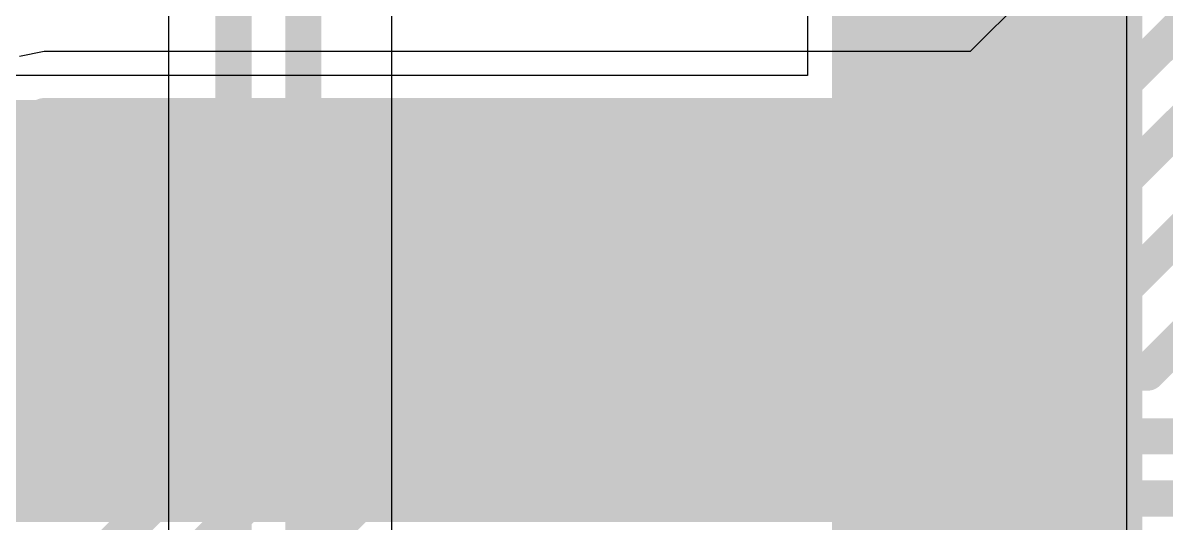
# Model space of a CAD drawing. Header units: inches. Extents: x -2.7 to 10.9, y -2.9 to 7.4.
# Drawn here: x 0.5886 to 0.8407, y -1.7494 to -1.639 of the extents above; entities that cross this region are included whole.
import ezdxf

# ---------------------------------------------------------------- set-up
doc = ezdxf.new("R2010")
doc.units = ezdxf.units.IN
doc.header["$MEASUREMENT"] = 0
for name, color, linetype in [('Board Outline', 216, 'Continuous'), ('Bottom Layer', 5, 'Continuous'), ('Layer 3', 76, 'Continuous'), ('Top Layer', 1, 'Continuous')]:
    doc.layers.add(name, color=color, linetype=linetype)

msp = doc.modelspace()

# ---------------------------------------------------------------- hatches: boundary and pattern name
at = {"layer": 'Bottom Layer'}
for points in [[(0.76702, -1.8343), (0.83547, -1.8343), (0.83547, -1.54302), (0.76702, -1.54302)], [(0.305, -1.74921), (0.83547, -1.74921), (0.83547, -1.656), (0.305, -1.656)]]:
    msp.add_hatch(color=5, dxfattribs=at).paths.add_polyline_path(points)

# ---------------------------------------------------------------- linework, layer by layer
at = {"layer": 'Board Outline'}
msp.add_lwpolyline([(2.84412, -0.24125, 0.005, 0.005, -0.741893), (-2.49969, -1.37795, 0.005, 0.005, 0)], format="xyseb", dxfattribs=at)
at = {"layer": 'Bottom Layer'}
for p, q in [((0.76161, -1.54302), (0.76161, -1.65059)), ((0.76161, -1.65059), (0.56726, -1.65059))]:
    msp.add_line(p, q, dxfattribs=at)
at = {"layer": 'Layer 3'}
for p, q in [((0.62077, -1.08765), (0.62077, -1.70661)), ((0.67, -1.75716), (0.67, -1.08877)), ((0.832, -1.46602), (0.832, -1.75716)), ((0.62077, -1.70661), (0.62077, -1.76501))]:
    msp.add_line(p, q, dxfattribs=at)
for points in [[(0.65047, -1.77296, 0.008, 0.008, 0), (0.65047, 0.04935, 0.008, 0.008, 0)], [(0.63504, -1.70661, 0.008, 0.008, 0), (0.63504, 0.04296, 0.008, 0.008, 0)], [(0.63504, -1.80119, 0.008, 0.008, 0), (0.63504, -1.70661, 0.008, 0.008, 0)]]:
    msp.add_lwpolyline(points, format="xyseb", dxfattribs=at)
msp.add_lwpolyline([(0.63304, -1.70661, 0.004, 0.004, 1), (0.63704, -1.70661, 0.004, 0.004, 1)], format="xyseb", close=True, dxfattribs=at)
msp.add_lwpolyline([(0.63304, -1.70661, 0.004, 0.004, 1), (0.63704, -1.70661, 0.004, 0.004, 1)], format="xyseb", close=True, dxfattribs=at)
at = {"layer": 'Top Layer'}
for p, q in [((0.96938, -1.47343), (0.79751, -1.6453)), ((0.59335, -1.6453), (0.58789, -1.64639)), ((0.79751, -1.6453), (0.59335, -1.6453)), ((0.59335, -1.6453), (0.59335, -1.6453))]:
    msp.add_line(p, q, dxfattribs=at)
for points in [[(0.83657, -1.7162, 0.008, 0.008, 0), (1.10268, -1.45009, 0.008, 0.008, 0)], [(0.80342, -1.65958, 0.008, 0.008, 0), (1.01021, -1.45279, 0.008, 0.008, 0)], [(0.80989, -1.67373, 0.008, 0.008, 0), (1.026, -1.45762, 0.008, 0.008, 0)], [(0.81733, -1.68776, 0.008, 0.008, 0), (1.04121, -1.46388, 0.008, 0.008, 0)], [(0.82708, -1.70198, 0.008, 0.008, 0), (1.06533, -1.46373, 0.008, 0.008, 0)], [(0.49161, -1.76132, 0.008, 0.008, 0), (0.59335, -1.65958, 0.008, 0.008, 0)], [(0.59335, -1.65958, 0.008, 0.008, 0), (0.80342, -1.65958, 0.008, 0.008, 0)], [(0.50804, -1.76634, 0.008, 0.008, 0), (0.60066, -1.67373, 0.008, 0.008, 0)], [(0.60066, -1.67373, 0.008, 0.008, 0), (0.80989, -1.67373, 0.008, 0.008, 0)], [(0.52417, -1.77221, 0.008, 0.008, 0), (0.60863, -1.68776, 0.008, 0.008, 0)], [(0.60863, -1.68776, 0.008, 0.008, 0), (0.81733, -1.68776, 0.008, 0.008, 0)], [(0.5406, -1.77793, 0.008, 0.008, 0), (0.61656, -1.70198, 0.008, 0.008, 0)], [(0.61656, -1.70198, 0.008, 0.008, 0), (0.82708, -1.70198, 0.008, 0.008, 0)], [(0.60237, -1.76012, 0.008, 0.008, 0), (0.64629, -1.7162, 0.008, 0.008, 0)], [(0.64629, -1.7162, 0.008, 0.008, 0), (0.83657, -1.7162, 0.008, 0.008, 0)], [(0.6198, -1.7633, 0.008, 0.008, 0), (0.65283, -1.73026, 0.008, 0.008, 0)], [(0.65283, -1.73026, 0.008, 0.008, 0), (0.84601, -1.73026, 0.008, 0.008, 0)], [(0.63869, -1.76909, 0.008, 0.008, 0), (0.66379, -1.74399, 0.008, 0.008, 0)], [(0.66379, -1.74399, 0.008, 0.008, 0), (0.85567, -1.74399, 0.008, 0.008, 0)]]:
    msp.add_lwpolyline(points, format="xyseb", dxfattribs=at)
for points in [[(0.59135, -1.65958, 0.004, 0.004, 1), (0.59535, -1.65958, 0.004, 0.004, 1)], [(0.59135, -1.65958, 0.004, 0.004, 1), (0.59535, -1.65958, 0.004, 0.004, 1)], [(0.80142, -1.65958, 0.004, 0.004, 1), (0.80542, -1.65958, 0.004, 0.004, 1)], [(0.80142, -1.65958, 0.004, 0.004, 1), (0.80542, -1.65958, 0.004, 0.004, 1)], [(0.59866, -1.67373, 0.004, 0.004, 1), (0.60266, -1.67373, 0.004, 0.004, 1)], [(0.59866, -1.67373, 0.004, 0.004, 1), (0.60266, -1.67373, 0.004, 0.004, 1)], [(0.80789, -1.67373, 0.004, 0.004, 1), (0.81189, -1.67373, 0.004, 0.004, 1)], [(0.80789, -1.67373, 0.004, 0.004, 1), (0.81189, -1.67373, 0.004, 0.004, 1)], [(0.60663, -1.68776, 0.004, 0.004, 1), (0.61063, -1.68776, 0.004, 0.004, 1)], [(0.60663, -1.68776, 0.004, 0.004, 1), (0.61063, -1.68776, 0.004, 0.004, 1)], [(0.81533, -1.68776, 0.004, 0.004, 1), (0.81933, -1.68776, 0.004, 0.004, 1)], [(0.81533, -1.68776, 0.004, 0.004, 1), (0.81933, -1.68776, 0.004, 0.004, 1)], [(0.61456, -1.70198, 0.004, 0.004, 1), (0.61856, -1.70198, 0.004, 0.004, 1)], [(0.61456, -1.70198, 0.004, 0.004, 1), (0.61856, -1.70198, 0.004, 0.004, 1)], [(0.82508, -1.70198, 0.004, 0.004, 1), (0.82908, -1.70198, 0.004, 0.004, 1)], [(0.82508, -1.70198, 0.004, 0.004, 1), (0.82908, -1.70198, 0.004, 0.004, 1)], [(0.64429, -1.7162, 0.004, 0.004, 1), (0.64829, -1.7162, 0.004, 0.004, 1)], [(0.64429, -1.7162, 0.004, 0.004, 1), (0.64829, -1.7162, 0.004, 0.004, 1)], [(0.83457, -1.7162, 0.004, 0.004, 1), (0.83857, -1.7162, 0.004, 0.004, 1)], [(0.83457, -1.7162, 0.004, 0.004, 1), (0.83857, -1.7162, 0.004, 0.004, 1)], [(0.65083, -1.73026, 0.004, 0.004, 1), (0.65483, -1.73026, 0.004, 0.004, 1)], [(0.65083, -1.73026, 0.004, 0.004, 1), (0.65483, -1.73026, 0.004, 0.004, 1)], [(0.66179, -1.74399, 0.004, 0.004, 1), (0.66579, -1.74399, 0.004, 0.004, 1)], [(0.66179, -1.74399, 0.004, 0.004, 1), (0.66579, -1.74399, 0.004, 0.004, 1)]]:
    msp.add_lwpolyline(points, format="xyseb", close=True, dxfattribs=at)

doc.saveas('drawing.dxf')
